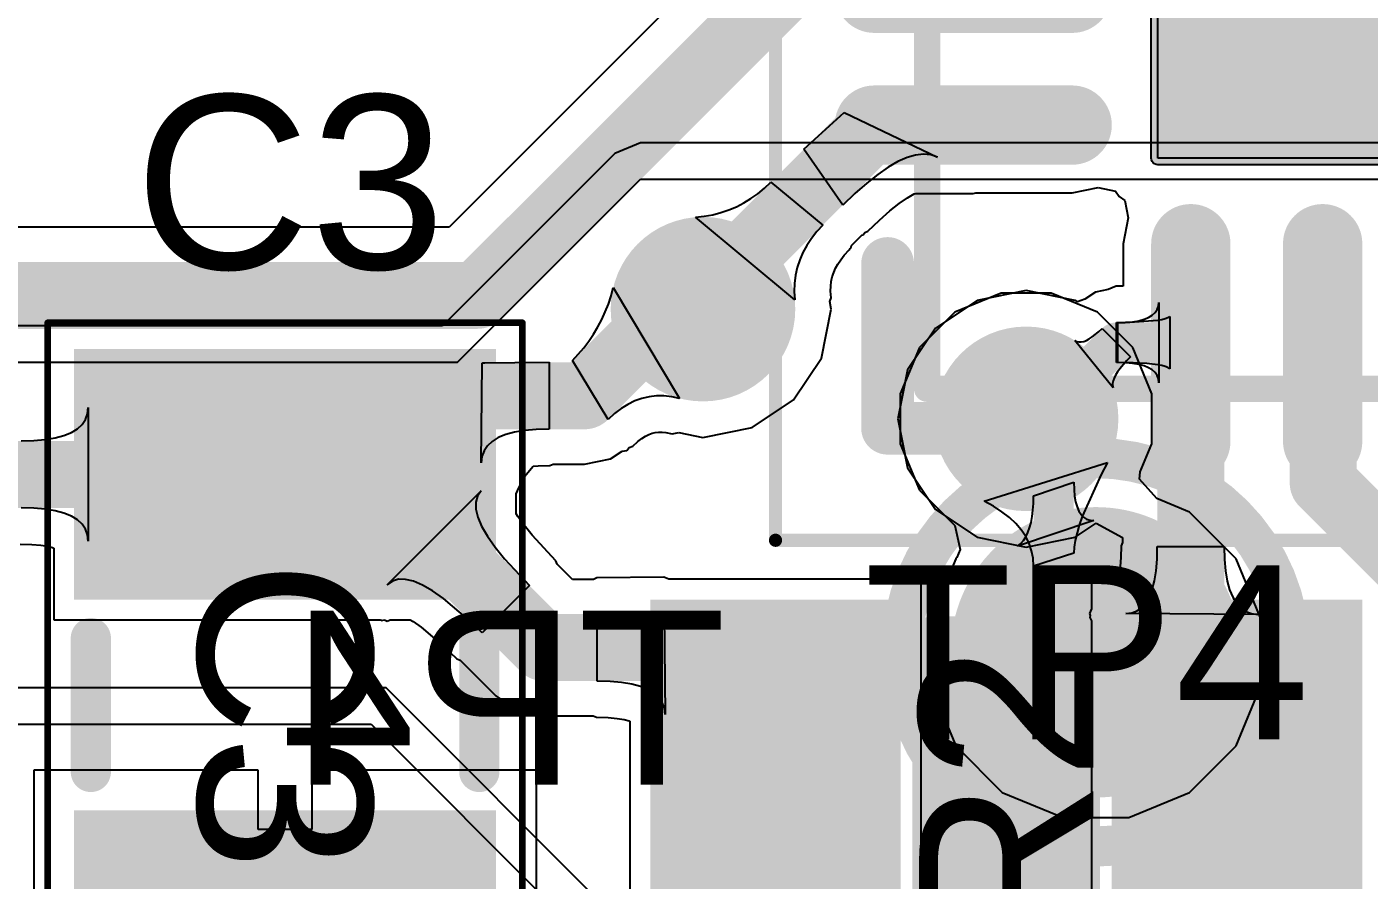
# Model space of a CAD drawing. Header units: inches. Extents: x 1.04 to 3.32, y 2.74 to 3.44.
# Drawn here: x 1.8414 to 2.0418, y 2.9463 to 3.0737 of the extents above; entities that cross this region are included whole.
import ezdxf

# ---------------------------------------------------------------- set-up
doc = ezdxf.new("R2010")
doc.units = ezdxf.units.IN
doc.header["$MEASUREMENT"] = 0
for name, color, linetype in [('Bottom 3D Body', 76, 'Continuous'), ('Bottom Courtyard', 56, 'Continuous'), ('Bottom Layer', 5, 'Continuous'), ('Bottom Overlay', 54, 'Continuous'), ('Bottom Paste', 16, 'Continuous'), ('Bottom Solder', 6, 'Continuous'), ('Mechanical 12', 56, 'Continuous'), ('Top Courtyard', 56, 'Continuous'), ('Top Layer', 1, 'Continuous'), ('Top Overlay', 2, 'Continuous'), ('Top Paste', 8, 'Continuous'), ('Top Solder', 216, 'Continuous'), ('Via Holes', 16, 'Continuous')]:
    doc.layers.add(name, color=color, linetype=linetype)
doc.styles.add('Arial', font='', dxfattribs={"height": 0.2})
doc.styles.get('Arial').set_extended_font_data('Arial')

# ---------------------------------------------------------------- blocks, each defined once
blk = doc.blocks.new('R0805_17')
at = {"layer": 'Top Layer'}
for points in [[(0.02952755, 0.0511811), (0.02952755, 0.0177165), (-0.02952755, 0.0177165), (-0.02952755, 0.0511811)], [(0.02952765, -0.0177165), (0.02952765, -0.0511811), (-0.02952745, -0.0511811), (-0.02952745, -0.0177165)]]:
    blk.add_hatch(color=1, dxfattribs=at).paths.add_polyline_path(points)
at = {"layer": 'Top Overlay'}
blk.add_hatch(color=2, dxfattribs=at).paths.add_polyline_path([(-0.025953, -0.0090008), (0.026047, -0.0090008), (0.026047, 0.0099992), (-0.025953, 0.0099992)])
at = {"layer": 'Top Paste'}
for points in [[(0.02952755, 0.0511811), (0.02952755, 0.0177165), (-0.02952755, 0.0177165), (-0.02952755, 0.0511811)], [(0.02952765, -0.0177165), (0.02952765, -0.0511811), (-0.02952745, -0.0511811), (-0.02952745, -0.0177165)]]:
    blk.add_hatch(color=8, dxfattribs=at).paths.add_polyline_path(points)
at = {"layer": 'Top Solder'}
for points in [[(0.03149605, 0.0531496), (0.03149605, 0.015748), (-0.03149605, 0.015748), (-0.03149605, 0.0531496)], [(0.03149615, -0.015748), (0.03149615, -0.0531496), (-0.03149595, -0.0531496), (-0.03149595, -0.015748)]]:
    blk.add_hatch(color=216, dxfattribs=at).paths.add_polyline_path(points)
at = {"layer": 'Top Overlay'}
for points in [[(0.026, 0.0110001, 0.006, 0.006, 0), (-0.0260001, 0.011, 0.006, 0.006, 0)], [(-0.0260001, 0.011, 0.006, 0.006, 0), (-0.0260001, -0.0110001, 0.006, 0.006, 0)], [(0.026, 0.0110001, 0.006, 0.006, 0), (0.0260001, -0.011, 0.006, 0.006, 0)], [(0.0260001, -0.011, 0.006, 0.006, 0), (-0.0260001, -0.0110001, 0.006, 0.006, 0)]]:
    blk.add_lwpolyline(points, format="xyseb", dxfattribs=at)
for points in [[(-0.0275001, 0.011, 0.003, 0.003, 1), (-0.0245001, 0.011, 0.003, 0.003, 1)], [(-0.0275001, 0.011, 0.003, 0.003, 1), (-0.0245001, 0.011, 0.003, 0.003, 1)], [(0.0245, 0.0110001, 0.003, 0.003, 1), (0.0275, 0.0110001, 0.003, 0.003, 1)], [(0.0245, 0.0110001, 0.003, 0.003, 1), (0.0275, 0.0110001, 0.003, 0.003, 1)], [(-0.0275001, -0.0110001, 0.003, 0.003, 1), (-0.0245001, -0.0110001, 0.003, 0.003, 1)], [(-0.0275001, -0.0110001, 0.003, 0.003, 1), (-0.0245001, -0.0110001, 0.003, 0.003, 1)], [(0.0245001, -0.011, 0.003, 0.003, 1), (0.0275001, -0.011, 0.003, 0.003, 1)], [(0.0245001, -0.011, 0.003, 0.003, 1), (0.0275001, -0.011, 0.003, 0.003, 1)]]:
    blk.add_lwpolyline(points, format="xyseb", close=True, dxfattribs=at)
at = {"layer": 'Mechanical 12', "style": 'Arial'}
blk.add_text('R2', height=0.026, dxfattribs=at).set_placement((-0.0216596, -0.0129958))
blk = doc.blocks.new('TP_B_19')
at = {"layer": 'Bottom Layer'}
h = blk.add_hatch(color=5, dxfattribs=at)
edge = h.paths.add_edge_path()
edge.add_arc((0, 0), 0.019685, 0, 360)
at = {"layer": 'Bottom Paste'}
h = blk.add_hatch(color=16, dxfattribs=at)
edge = h.paths.add_edge_path()
edge.add_arc((0, 0), 0.001685, 0, 360)
at = {"layer": 'Bottom Solder'}
h = blk.add_hatch(color=6, dxfattribs=at)
edge = h.paths.add_edge_path()
edge.add_arc((0, 0), 0.021685, 0, 360)
at = {"layer": 'Bottom Overlay'}
for points in [[(0.029, 0, 0.006, 0.006, 1), (-0.029, 0, 0.006, 0.006, 1)], [(-0.0305, 0, 0.003, 0.003, 1), (-0.0275, 0, 0.003, 0.003, 1)], [(0.0275, 0, 0.003, 0.003, 1), (0.0305, 0, 0.003, 0.003, 1)]]:
    blk.add_lwpolyline(points, format="xyseb", close=True, dxfattribs=at)
at = {"layer": 'Mechanical 12', "style": 'Arial'}
blk.add_text('TP4', height=0.026, rotation=180, dxfattribs=at).set_placement((0.0346554, 0.0129958))
blk = doc.blocks.new('QFN50P500X500X80_HS_29N_CP2102N_32')
at = {"layer": 'Bottom Layer'}
h = blk.add_hatch(color=5, dxfattribs=at)
edge = h.paths.add_edge_path()
edge.add_arc((-0.0433071, -0.0433071), 0.0098425, 0, 360)
at = {"layer": 'Top Layer'}
blk.add_hatch(color=1, dxfattribs=at).paths.add_polyline_path([(-0.0639765, -0.0639765), (-0.0639764, 0.0319882), (-0.0319882, 0.0639764), (0.0639764, 0.0639764), (0.0639764, -0.0639764)])
h = blk.add_hatch(color=1, dxfattribs=at)
edge = h.paths.add_edge_path()
edge.add_arc((-0.0433071, -0.0433071), 0.0098425, 0, 360)
h = blk.add_hatch(color=1, dxfattribs=at)
edge = h.paths.add_edge_path()
edge.add_arc((-0.07677155, -0.0590552), 0.0049212, 270, 450)
edge.add_line((-0.07677155, -0.054134), (-0.10629925, -0.054134))
edge.add_arc((-0.10629925, -0.0590552), 0.0049212, 90, 270)
edge.add_line((-0.10629925, -0.0639764), (-0.07677155, -0.0639764))
h = blk.add_hatch(color=1, dxfattribs=at)
edge = h.paths.add_edge_path()
edge.add_arc((-0.0590551, -0.10629935), 0.0049212, 180, 360)
edge.add_line((-0.0541339, -0.10629935), (-0.0541339, -0.07677165))
edge.add_arc((-0.0590551, -0.07677165), 0.0049212, 0, 180)
edge.add_line((-0.0639763, -0.07677165), (-0.0639763, -0.10629935))
h = blk.add_hatch(color=1, dxfattribs=at)
edge = h.paths.add_edge_path()
edge.add_arc((-0.03937, -0.10629935), 0.0049212, 180, 360)
edge.add_line((-0.0344488, -0.10629935), (-0.0344488, -0.07677165))
edge.add_arc((-0.03937, -0.07677165), 0.0049212, 0, 180)
edge.add_line((-0.0442912, -0.07677165), (-0.0442912, -0.10629935))
at = {"layer": 'Top Paste'}
blk.add_hatch(color=8, dxfattribs=at).paths.add_polyline_path([(-0.0639765, -0.0639765), (-0.0639764, 0.0319882), (-0.0319882, 0.0639764), (0.0639764, 0.0639764), (0.0639764, -0.0639764)])
h = blk.add_hatch(color=8, dxfattribs=at)
edge = h.paths.add_edge_path()
edge.add_arc((-0.07677155, -0.0590552), 0.0049212, 270, 450)
edge.add_line((-0.07677155, -0.054134), (-0.10629925, -0.054134))
edge.add_arc((-0.10629925, -0.0590552), 0.0049212, 90, 270)
edge.add_line((-0.10629925, -0.0639764), (-0.07677155, -0.0639764))
h = blk.add_hatch(color=8, dxfattribs=at)
edge = h.paths.add_edge_path()
edge.add_arc((-0.0590551, -0.10629935), 0.0049212, 180, 360)
edge.add_line((-0.0541339, -0.10629935), (-0.0541339, -0.07677165))
edge.add_arc((-0.0590551, -0.07677165), 0.0049212, 0, 180)
edge.add_line((-0.0639763, -0.07677165), (-0.0639763, -0.10629935))
h = blk.add_hatch(color=8, dxfattribs=at)
edge = h.paths.add_edge_path()
edge.add_arc((-0.03937, -0.10629935), 0.0049212, 180, 360)
edge.add_line((-0.0344488, -0.10629935), (-0.0344488, -0.07677165))
edge.add_arc((-0.03937, -0.07677165), 0.0049212, 0, 180)
edge.add_line((-0.0442912, -0.07677165), (-0.0442912, -0.10629935))
at = {"layer": 'Top Solder'}
blk.add_hatch(color=216, dxfattribs=at).paths.add_polyline_path([(0.0642374, 0.0649506), (0.0644807, 0.0648499), (0.0646896, 0.0646896), (0.0648499, 0.0644807), (0.0649506, 0.0642374), (0.064985, 0.0639764), (0.064985, -0.0639764), (0.0649506, -0.0642374), (0.0648499, -0.0644807), (0.0646896, -0.0646896), (0.0644807, -0.0648499), (0.0642374, -0.0649506), (0.0639764, -0.064985), (-0.0639765, -0.0649851), (-0.0642375, -0.0649507), (-0.0644808, -0.06485), (-0.0646897, -0.0646897), (-0.06485, -0.0644808), (-0.0649507, -0.0642375), (-0.0649851, -0.0639765), (-0.064985, 0.0319882), (-0.0649507, 0.0322493), (-0.0648916, 0.0323917), (-0.0648499, 0.0324925), (-0.0646896, 0.0327014), (-0.0327014, 0.0646896), (-0.0324925, 0.0648499), (-0.0323205, 0.0649211), (-0.0322493, 0.0649506), (-0.0319882, 0.064985), (0.0639764, 0.064985)])
h = blk.add_hatch(color=216, dxfattribs=at)
edge = h.paths.add_edge_path()
edge.add_arc((-0.07677155, -0.0393701), 0.0059212, 270, 450)
edge.add_line((-0.07677155, -0.0334489), (-0.10629925, -0.0334489))
edge.add_arc((-0.10629925, -0.0393701), 0.0059212, 90, 270)
edge.add_line((-0.10629925, -0.0452913), (-0.07677155, -0.0452913))
h = blk.add_hatch(color=216, dxfattribs=at)
edge = h.paths.add_edge_path()
edge.add_arc((-0.07677155, -0.0590552), 0.0059212, 270, 450)
edge.add_line((-0.07677155, -0.053134), (-0.10629925, -0.053134))
edge.add_arc((-0.10629925, -0.0590552), 0.0059212, 90, 270)
edge.add_line((-0.10629925, -0.0649764), (-0.07677155, -0.0649764))
h = blk.add_hatch(color=216, dxfattribs=at)
edge = h.paths.add_edge_path()
edge.add_arc((-0.0590551, -0.10629935), 0.0059212, 180, 360)
edge.add_line((-0.0531339, -0.10629935), (-0.0531339, -0.07677165))
edge.add_arc((-0.0590551, -0.07677165), 0.0059212, 0, 180)
edge.add_line((-0.0649763, -0.07677165), (-0.0649763, -0.10629935))
h = blk.add_hatch(color=216, dxfattribs=at)
edge = h.paths.add_edge_path()
edge.add_arc((-0.03937, -0.10629935), 0.0059212, 180, 360)
edge.add_line((-0.0334488, -0.10629935), (-0.0334488, -0.07677165))
edge.add_arc((-0.03937, -0.07677165), 0.0059212, 0, 180)
edge.add_line((-0.0452912, -0.07677165), (-0.0452912, -0.10629935))
at = {"layer": 'Via Holes'}
h = blk.add_hatch(color=7, dxfattribs=at)
edge = h.paths.add_edge_path()
edge.add_arc((-0.0433071, -0.0433071), 0.003937, 0, 360)
at = {"layer": 'Bottom 3D Body'}
for points in [[(-0.121063, -0.121063, 0.0019685, 0.0019685, 0), (-0.121063, 0.121063, 0.0019685, 0.0019685, 0)], [(-0.121063, -0.121063, 0.0019685, 0.0019685, 0), (0.121063, -0.121063, 0.0019685, 0.0019685, 0)]]:
    blk.add_lwpolyline(points, format="xyseb", dxfattribs=at)
blk.add_lwpolyline([(-0.1215551, -0.121063, 0.0009842, 0.0009842, 1), (-0.1205709, -0.121063, 0.0009842, 0.0009842, 1)], format="xyseb", close=True, dxfattribs=at)
blk.add_lwpolyline([(-0.1215551, -0.121063, 0.0009842, 0.0009842, 1), (-0.1205709, -0.121063, 0.0009842, 0.0009842, 1)], format="xyseb", close=True, dxfattribs=at)
at = {"layer": 'Bottom Courtyard'}
for points in [[(-0.0984252, -0.0984252, 0.003937, 0.003937, 0), (-0.0984252, 0.0984252, 0.003937, 0.003937, 0)], [(-0.0984252, -0.0984252, 0.003937, 0.003937, 0), (0.0984252, -0.0984252, 0.003937, 0.003937, 0)]]:
    blk.add_lwpolyline(points, format="xyseb", dxfattribs=at)
blk.add_lwpolyline([(-0.0994094, -0.0984252, 0.0019685, 0.0019685, 1), (-0.097441, -0.0984252, 0.0019685, 0.0019685, 1)], format="xyseb", close=True, dxfattribs=at)
blk.add_lwpolyline([(-0.0994094, -0.0984252, 0.0019685, 0.0019685, 1), (-0.097441, -0.0984252, 0.0019685, 0.0019685, 1)], format="xyseb", close=True, dxfattribs=at)
at = {"layer": 'Top Layer'}
for p, q in [((-0.0639765, -0.0639765), (-0.0639764, 0.0319882)), ((0.0639764, -0.0639764), (-0.0639765, -0.0639765))]:
    blk.add_line(p, q, dxfattribs=at)
at = {"layer": 'Top Overlay'}
for points in [[(-0.1043307, -0.1043307, 0.007874, 0.007874, 0), (-0.1043307, -0.0797244, 0.007874, 0.007874, 0)], [(-0.1043307, -0.1043307, 0.007874, 0.007874, 0), (-0.0797244, -0.1043307, 0.007874, 0.007874, 0)]]:
    blk.add_lwpolyline(points, format="xyseb", dxfattribs=at)
for points in [[(-0.1062992, -0.0797244, 0.003937, 0.003937, 1), (-0.1023622, -0.0797244, 0.003937, 0.003937, 1)], [(-0.1062992, -0.1043307, 0.003937, 0.003937, 1), (-0.1023622, -0.1043307, 0.003937, 0.003937, 1)], [(-0.1062992, -0.1043307, 0.003937, 0.003937, 1), (-0.1023622, -0.1043307, 0.003937, 0.003937, 1)], [(-0.0816929, -0.1043307, 0.003937, 0.003937, 1), (-0.0777559, -0.1043307, 0.003937, 0.003937, 1)]]:
    blk.add_lwpolyline(points, format="xyseb", close=True, dxfattribs=at)
at = {"layer": 'Top Paste'}
for p, q in [((-0.0639765, -0.0639765), (-0.0639764, 0.0319882)), ((0.0639764, -0.0639764), (-0.0639765, -0.0639765))]:
    blk.add_line(p, q, dxfattribs=at)
at = {"layer": 'Top Solder'}
for p, q in [((-0.0649851, -0.0639765), (-0.064985, 0.0319882)), ((-0.0649507, -0.0642375), (-0.0649851, -0.0639765)), ((-0.06485, -0.0644808), (-0.0649507, -0.0642375)), ((-0.0646897, -0.0646897), (-0.06485, -0.0644808)), ((-0.0644808, -0.06485), (-0.0646897, -0.0646897)), ((-0.0642375, -0.0649507), (-0.0644808, -0.06485)), ((-0.0639765, -0.0649851), (-0.0642375, -0.0649507)), ((0.0639764, -0.064985), (-0.0639765, -0.0649851))]:
    blk.add_line(p, q, dxfattribs=at)
blk = doc.blocks.new('C0805_46')
at = {"layer": 'Top Layer'}
for points in [[(0.02952755000000001, 0.05118109999999999), (0.02952754999999999, 0.01771649999999999), (-0.02952755000000001, 0.01771650000000001), (-0.02952754999999999, 0.05118110000000001)], [(0.02952755000000001, -0.01771650000000001), (0.02952754999999999, -0.05118110000000001), (-0.02952755000000001, -0.05118109999999999), (-0.02952754999999999, -0.01771649999999999)]]:
    blk.add_hatch(color=1, dxfattribs=at).paths.add_polyline_path(points)
at = {"layer": 'Top Paste'}
for points in [[(0.02952755000000001, 0.05118109999999999), (0.02952754999999999, 0.01771649999999999), (-0.02952755000000001, 0.01771650000000001), (-0.02952754999999999, 0.05118110000000001)], [(0.02952755000000001, -0.01771650000000001), (0.02952754999999999, -0.05118110000000001), (-0.02952755000000001, -0.05118109999999999), (-0.02952754999999999, -0.01771649999999999)]]:
    blk.add_hatch(color=8, dxfattribs=at).paths.add_polyline_path(points)
at = {"layer": 'Top Solder'}
for points in [[(0.03149605, 0.0531496), (0.03149604999999999, 0.01574799999999999), (-0.03149605, 0.01574800000000001), (-0.03149604999999999, 0.0531496)], [(0.03149605, -0.01574800000000001), (0.03149604999999999, -0.0531496), (-0.03149605, -0.0531496), (-0.03149604999999999, -0.01574799999999999)]]:
    blk.add_hatch(color=216, dxfattribs=at).paths.add_polyline_path(points)
at = {"layer": 'Top Courtyard'}
for points in [[(-0.0354331, -0.0570866, 0.001, 0.001, 0), (-0.0354331, 0.0570866, 0.001, 0.001, 0)], [(-0.0354331, 0.0570866, 0.001, 0.001, 0), (0.0354331, 0.0570866, 0.001, 0.001, 0)], [(0.0354331, -0.0570866, 0.001, 0.001, 0), (0.0354331, 0.0570866, 0.001, 0.001, 0)], [(-0.0354331, -0.0570866, 0.001, 0.001, 0), (0.0354331, -0.0570866, 0.001, 0.001, 0)]]:
    blk.add_lwpolyline(points, format="xyseb", dxfattribs=at)
for points in [[(-0.0356831, 0.0570866, 0.0005, 0.0005, 1), (-0.0351831, 0.0570866, 0.0005, 0.0005, 1)], [(-0.0356831, 0.0570866, 0.0005, 0.0005, 1), (-0.0351831, 0.0570866, 0.0005, 0.0005, 1)], [(0.0351831, 0.0570866, 0.0005, 0.0005, 1), (0.0356831, 0.0570866, 0.0005, 0.0005, 1)], [(0.0351831, 0.0570866, 0.0005, 0.0005, 1), (0.0356831, 0.0570866, 0.0005, 0.0005, 1)], [(-0.0356831, -0.0570866, 0.0005, 0.0005, 1), (-0.0351831, -0.0570866, 0.0005, 0.0005, 1)], [(-0.0356831, -0.0570866, 0.0005, 0.0005, 1), (-0.0351831, -0.0570866, 0.0005, 0.0005, 1)], [(0.0351831, -0.0570866, 0.0005, 0.0005, 1), (0.0356831, -0.0570866, 0.0005, 0.0005, 1)], [(0.0351831, -0.0570866, 0.0005, 0.0005, 1), (0.0356831, -0.0570866, 0.0005, 0.0005, 1)]]:
    blk.add_lwpolyline(points, format="xyseb", close=True, dxfattribs=at)
at = {"layer": 'Top Overlay'}
for points in [[(-0.029, -0.01, 0.006, 0.006, 0), (-0.029, 0.01, 0.006, 0.006, 0)], [(0.029, 0.0100001, 0.006, 0.006, 0), (0.0290001, -0.01, 0.006, 0.006, 0)]]:
    blk.add_lwpolyline(points, format="xyseb", dxfattribs=at)
for points in [[(-0.0305, 0.01, 0.003, 0.003, 1), (-0.0275, 0.01, 0.003, 0.003, 1)], [(0.0275, 0.0100001, 0.003, 0.003, 1), (0.0305, 0.0100001, 0.003, 0.003, 1)], [(-0.0305, -0.01, 0.003, 0.003, 1), (-0.0275, -0.01, 0.003, 0.003, 1)], [(0.0275001, -0.01, 0.003, 0.003, 1), (0.0305001, -0.01, 0.003, 0.003, 1)]]:
    blk.add_lwpolyline(points, format="xyseb", close=True, dxfattribs=at)
at = {"layer": 'Mechanical 12', "style": 'Arial'}
blk.add_text('C3', height=0.026, rotation=270, dxfattribs=at).set_placement((-0.0129958, 0.0216596))

msp = doc.modelspace()

# ---------------------------------------------------------------- hatches: boundary and pattern name
at = {"layer": 'Bottom Layer'}
h = msp.add_hatch(color=5, dxfattribs=at)
edge = h.paths.add_edge_path()
edge.add_arc((1.9423196, 3.0315644), 0.0137795, 0, 360)
h = msp.add_hatch(color=5, dxfattribs=at)
edge = h.paths.add_edge_path()
edge.add_arc((1.9905638, 3.0151852), 0.0137795, 0, 360)
at = {"layer": 'Top Layer'}
h = msp.add_hatch(color=1, dxfattribs=at)
edge = h.paths.add_edge_path()
edge.add_arc((1.9423196, 3.0315644), 0.0137795, 0, 360)
h = msp.add_hatch(color=1, dxfattribs=at)
edge = h.paths.add_edge_path()
edge.add_arc((1.9905638, 3.0151852), 0.0137795, 0, 360)
at = {"layer": 'Via Holes'}
h = msp.add_hatch(color=7, dxfattribs=at)
edge = h.paths.add_edge_path()
edge.add_arc((1.9423196, 3.0315644), 0.007874, 0, 360)
h = msp.add_hatch(color=7, dxfattribs=at)
edge = h.paths.add_edge_path()
edge.add_arc((1.9905638, 3.0151852), 0.007874, 0, 360)

# ---------------------------------------------------------------- linework, layer by layer
at = {"layer": 'Bottom Layer'}
for p, q in [((1.9329999, 3.056412), (1.929173, 3.0548269)), ((2.139588, 3.056412), (1.9329999, 3.056412)), ((1.9291729, 3.0548267), (1.9034196, 3.0290734)), ((1.929173, 3.0548269), (1.9291729, 3.0548267)), ((1.9056614, 3.0236614), (1.9329999, 3.051)), ((1.9329999, 3.051), (2.145, 3.051)), ((1.9868283, 3.0339647), (1.9799261, 3.0311057)), ((1.9942993, 3.0339647), (1.9868283, 3.0339647)), ((2.0012015, 3.0311057), (1.9942993, 3.0339647)), ((1.9799261, 3.0311057), (1.9746433, 3.0258229)), ((2.0064843, 3.0258229), (2.0012015, 3.0311057)), ((1.9034196, 3.0290734), (1.5345803, 3.0290734)), ((1.9746433, 3.0258229), (1.9717843, 3.0189207)), ((2.0093433, 3.0189207), (2.0064843, 3.0258229)), ((1.5323386, 3.0236614), (1.9056614, 3.0236614)), ((1.9717843, 3.0189207), (1.9717843, 3.0114497)), ((2.0093433, 3.0114497), (2.0093433, 3.0189207)), ((1.9717843, 3.0114497), (1.9746433, 3.0045475)), ((2.0076058, 3.007255), (2.0093433, 3.0114497)), ((1.9843064, 3.0029084), (2.002713, 3.0086835)), ((2.002713, 3.0086835), (2.0017584, 3.006858)), ((2.0017584, 3.006858), (1.9989449, 3.0005993)), ((2.00751, 3.0061778), (2.0076058, 3.007255)), ((1.9746433, 3.0045475), (1.979926, 2.9992648)), ((1.9916889, 3.0036671), (1.9976889, 3.0057223)), ((1.9976889, 3.0057223), (1.9977187, 3.0046261)), ((1.9977187, 3.0046261), (1.9978083, 3.0036463)), ((2.0100906, 3.0032619), (2.00751, 3.0061778)), ((1.9857091, 3.0021338), (1.9843064, 3.0029084)), ((1.9915935, 3.0015272), (1.991665, 3.0025573)), ((1.991665, 3.0025573), (1.9916889, 3.0036671)), ((1.9978083, 3.0036463), (1.9979575, 3.0027829)), ((1.9979575, 3.0027829), (1.9981664, 3.0020358)), ((2.0149672, 3.0012419), (2.0100906, 3.0032619)), ((1.9869641, 3.0013153), (1.9857091, 3.0021338)), ((1.9880715, 3.0004528), (1.9869641, 3.0013153)), ((1.9890312, 2.9995463), (1.9880715, 3.0004528)), ((1.9913072, 2.9997066), (1.9914742, 3.000577)), ((1.9914742, 3.000577), (1.9915935, 3.0015272)), ((1.9981664, 3.0020358), (1.998435, 3.0014052)), ((1.998435, 3.0014052), (1.9987633, 3.0008909)), ((1.9989449, 3.0005993), (1.9984928, 2.9992954)), ((1.9987633, 3.0008909), (1.9991513, 3.000493)), ((1.9991513, 3.000493), (1.999599, 3.0002115)), ((2.0219112, 2.9942979), (2.0149672, 3.0012419)), ((1.979926, 2.9992648), (1.9807062, 2.9956712)), ((1.9898433, 2.9985958), (1.9890312, 2.9995463)), ((2.0006734, 2.9999976), (1.9893036, 2.9961599)), ((1.9905077, 2.9976014), (1.9898433, 2.9985958)), ((1.9908302, 2.9982051), (1.9910926, 2.998916)), ((1.9910926, 2.998916), (1.9913072, 2.9997066)), ((1.9984928, 2.9992954), (1.9978899, 2.9970006)), ((1.999599, 3.0002115), (2.0001063, 3.0000464)), ((2.0001063, 3.0000464), (2.0006734, 2.9999976)), ((1.9893036, 2.9961599), (1.9897568, 2.9965515)), ((1.9897568, 2.9965515), (1.9901623, 2.9970229)), ((1.9901623, 2.9970229), (1.9905201, 2.9975741)), ((1.9910245, 2.996563), (1.9905077, 2.9976014)), ((1.9905201, 2.9975741), (1.9908302, 2.9982051)), ((1.9913936, 2.9954806), (1.9910245, 2.996563)), ((1.9978899, 2.9970006), (1.9977391, 2.9960096)), ((1.9800574, 2.9942979), (1.9762993, 2.9852252)), ((1.9802359, 2.9944764), (1.9800574, 2.9942979)), ((1.9807062, 2.9956712), (1.9802359, 2.9944764)), ((1.9916151, 2.9943543), (1.9913936, 2.9954806)), ((1.9916889, 2.9931839), (1.9916151, 2.9943543)), ((1.9976889, 2.995123), (1.9916889, 2.9931839)), ((1.9977391, 2.9960096), (1.9976889, 2.995123)), ((2.0256693, 2.9852252), (2.0219112, 2.9942979)), ((1.9762993, 2.9852252), (1.9762993, 2.9754048)), ((2.0256693, 2.9754048), (2.0256693, 2.9852252)), ((1.895, 2.975), (1.6975715, 2.9749999)), ((2.015, 2.855), (1.895, 2.975)), ((1.9762993, 2.9754048), (1.9800574, 2.9663321)), ((2.0219112, 2.9663321), (2.0256693, 2.9754048)), ((1.7576317, 2.9695879), (1.8927583, 2.969588)), ((1.8927583, 2.969588), (2.0111731, 2.8511731)), ((1.9800574, 2.9663321), (1.9870014, 2.9593881)), ((2.0149672, 2.9593881), (2.0219112, 2.9663321)), ((1.9870014, 2.9593881), (1.9960741, 2.95563)), ((2.0058945, 2.95563), (2.0149672, 2.9593881)), ((1.9960741, 2.95563), (2.0058945, 2.95563))]:
    msp.add_line(p, q, dxfattribs=at)
for points in [[(1.9905638, 3.0151852, 0.006, 0.006, 0), (1.9946889, 3.0110601, 0.006, 0.006, 0)], [(1.9946889, 2.9866104, 0.006, 0.006, 0), (1.9946889, 3.0110601, 0.006, 0.006, 0)], [(1.9946889, 2.9866104, 0.006, 0.006, 0), (2.0009843, 2.980315, 0.006, 0.006, 0)]]:
    msp.add_lwpolyline(points, format="xyseb", dxfattribs=at)
for points in [[(1.9890638, 3.0151852, 0.003, 0.003, 1), (1.9920638, 3.0151852, 0.003, 0.003, 1)], [(1.9931889, 3.0110601, 0.003, 0.003, 1), (1.9961889, 3.0110601, 0.003, 0.003, 1)], [(1.9931889, 3.0110601, 0.003, 0.003, 1), (1.9961889, 3.0110601, 0.003, 0.003, 1)], [(1.9931889, 2.9866104, 0.003, 0.003, 1), (1.9961889, 2.9866104, 0.003, 0.003, 1)], [(1.9931889, 2.9866104, 0.003, 0.003, 1), (1.9961889, 2.9866104, 0.003, 0.003, 1)], [(1.9994843, 2.980315, 0.003, 0.003, 1), (2.0024843, 2.980315, 0.003, 0.003, 1)]]:
    msp.add_lwpolyline(points, format="xyseb", close=True, dxfattribs=at)
at = {"layer": 'Top Layer'}
for p, q in [((1.9465307, 3.0859499), (1.9043989, 3.0438181)), ((1.9573808, 3.0554456), (1.9633907, 3.0609286)), ((1.9633907, 3.0609286), (1.9773176, 3.0542799)), ((1.9631755, 3.0470888), (1.9573808, 3.0554456)), ((1.9740688, 3.0545761), (1.9727965, 3.0542075)), ((1.9752464, 3.054711), (1.9740688, 3.0545761)), ((1.9763293, 3.0546123), (1.9752464, 3.054711)), ((1.9773176, 3.0542799), (1.9763293, 3.0546123)), ((1.9699681, 3.0527693), (1.9684119, 3.0516997)), ((1.9714296, 3.0536052), (1.9699681, 3.0527693)), ((1.9727965, 3.0542075), (1.9714296, 3.0536052)), ((1.9514956, 3.0496112), (1.9524513, 3.0505068)), ((1.9524513, 3.0505068), (1.9602034, 3.0441167)), ((1.9667611, 3.0503964), (1.9650156, 3.0488594)), ((1.9684119, 3.0516997), (1.9667611, 3.0503964)), ((1.949473, 3.0480701), (1.9505028, 3.048799)), ((1.9505028, 3.048799), (1.9514956, 3.0496112)), ((1.9650156, 3.0488594), (1.9631755, 3.0470888)), ((1.9728493, 3.0481825), (1.9738709, 3.0487668)), ((1.9738709, 3.0487668), (1.9740807, 3.0488593)), ((1.9740807, 3.0488593), (1.9826772, 3.0488593)), ((1.9826772, 3.0488593), (1.9830809, 3.0489396)), ((1.9830809, 3.0489396), (1.997441, 3.0489396)), ((1.997441, 3.0489396), (2.001312, 3.0497096)), ((2.001312, 3.0497096), (2.0039171, 3.0491914)), ((2.0039171, 3.0491914), (2.0044684, 3.0483662)), ((2.0044684, 3.0483662), (2.0052937, 3.0478148)), ((1.9449832, 3.0459876), (1.9461612, 3.0463832)), ((1.9461612, 3.0463832), (1.9473022, 3.0468622)), ((1.9473022, 3.0468622), (1.9484061, 3.0474245)), ((1.9484061, 3.0474245), (1.949473, 3.0480701)), ((1.9702293, 3.0462392), (1.9716247, 3.0473409)), ((1.9716247, 3.0473409), (1.9728493, 3.0481825)), ((2.0052937, 3.0478148), (2.0058119, 3.0452097)), ((1.9412268, 3.0453006), (1.942516, 3.0454462)), ((1.9560311, 3.0329317), (1.9412268, 3.0453006)), ((1.942516, 3.0454462), (1.9437681, 3.0456753)), ((1.9437681, 3.0456753), (1.9449832, 3.0459876)), ((1.966928, 3.043189), (1.9686821, 3.0448768)), ((1.9686821, 3.0448768), (1.9702293, 3.0462392)), ((2.0058119, 3.0452097), (2.0050419, 3.0413387)), ((1.9043989, 3.0438181), (1.7536222, 3.0438181)), ((1.9592962, 3.0431394), (1.9584979, 3.0421307)), ((1.9602034, 3.0441167), (1.9592962, 3.0431394)), ((1.9644986, 3.0410638), (1.9660255, 3.0425907)), ((1.9660255, 3.0425907), (1.9662594, 3.0426414)), ((1.9662594, 3.0426414), (1.9665052, 3.0430233)), ((1.9665052, 3.0430233), (1.966928, 3.043189)), ((1.9578085, 3.0410906), (1.9572279, 3.0400192)), ((1.9584979, 3.0421307), (1.9578085, 3.0410906)), ((1.963408, 3.0396141), (1.9641699, 3.0404347)), ((1.9641699, 3.0404347), (1.9642292, 3.0405944)), ((1.9642292, 3.0405944), (1.9643795, 3.0406743)), ((1.9643795, 3.0406743), (1.9644986, 3.0410638)), ((2.0050419, 3.0413387), (2.0050419, 3.0350088)), ((1.9567563, 3.0389164), (1.9563935, 3.0377822)), ((1.9572279, 3.0400192), (1.9567563, 3.0389164)), ((1.9624518, 3.0383001), (1.9628827, 3.0389502)), ((1.9628827, 3.0389502), (1.963408, 3.0396141)), ((1.9561396, 3.0366166), (1.9559946, 3.0354197)), ((1.9563935, 3.0377822), (1.9561396, 3.0366166)), ((1.9614817, 3.0357132), (1.9616267, 3.0363789)), ((1.9616267, 3.0363789), (1.961833, 3.0370236)), ((1.961833, 3.0370236), (1.9621058, 3.0376617)), ((1.9621058, 3.0376617), (1.9624518, 3.0383001)), ((1.9285879, 3.0335433), (1.928923, 3.0347904)), ((1.928923, 3.0347904), (1.9388263, 3.018235)), ((1.9559946, 3.0354197), (1.9559584, 3.0341914)), ((1.961375, 3.0342671), (1.9613971, 3.0350144)), ((1.9613971, 3.0350144), (1.9614817, 3.0357132)), ((1.9905638, 3.0343326), (1.9832364, 3.0328751)), ((1.9978912, 3.0328751), (1.9905638, 3.0343326)), ((2.0028252, 3.0344905), (2.0009162, 3.0341107)), ((2.0040006, 3.0349868), (2.0028252, 3.0344905)), ((2.0042563, 3.0349885), (2.0040006, 3.0349868)), ((2.0050419, 3.0350088), (2.0042563, 3.0349885)), ((1.927734, 3.0311533), (1.9281915, 3.0323309)), ((1.9281915, 3.0323309), (1.9285879, 3.0335433)), ((1.9559584, 3.0341914), (1.9560311, 3.0329317)), ((1.9612425, 3.0326931), (1.9614341, 3.0332435)), ((1.961467, 3.0315644), (1.9612425, 3.0326931)), ((1.9614341, 3.0332435), (1.961375, 3.0342671)), ((1.9832364, 3.0328751), (1.9770245, 3.0287245)), ((1.99825, 3.0326354), (1.9978912, 3.0328751)), ((1.9993459, 3.0330615), (1.99825, 3.0326354)), ((2.0009162, 3.0341107), (1.9993459, 3.0330615)), ((2.010321, 3.0320049), (2.0103822, 3.0325749)), ((2.0103822, 3.0325749), (2.0103822, 3.0205749)), ((1.9272152, 3.0300105), (1.927734, 3.0311533)), ((1.9600095, 3.024237), (1.961467, 3.0315644)), ((2.008179, 3.0300549), (2.0088522, 3.0303249)), ((2.0088522, 3.0303249), (2.009403, 3.0306549)), ((2.009403, 3.0306549), (2.0098314, 3.0310449)), ((2.0098314, 3.0310449), (2.0101374, 3.0314949)), ((2.0101374, 3.0314949), (2.010321, 3.0320049)), ((2.011749, 3.030306), (2.0120318, 3.0304775)), ((2.0120318, 3.0304775), (2.0120318, 3.0226723)), ((1.9259939, 3.0278292), (1.9266351, 3.0289025)), ((1.9266351, 3.0289025), (1.9272152, 3.0300105)), ((1.9770245, 3.0287245), (1.9728739, 3.0225126)), ((2.0013933, 3.0281956), (2.0019163, 3.0286962)), ((2.0019163, 3.0286962), (2.0061589, 3.0244536)), ((2.0040376, 3.0295749), (2.0053537, 3.0295839)), ((2.0040376, 3.0235749), (2.0040376, 3.0295749)), ((2.0042622, 3.0295749), (2.005425, 3.0296049)), ((2.0042622, 3.0235749), (2.0042622, 3.0295749)), ((2.0053537, 3.0295839), (2.0102118, 3.0298998)), ((2.005425, 3.0296049), (2.0064654, 3.0296949)), ((2.0064654, 3.0296949), (2.0073834, 3.0298449)), ((2.0073834, 3.0298449), (2.008179, 3.0300549)), ((2.0102118, 3.0298998), (2.010839, 3.0300172)), ((2.010839, 3.0300172), (2.0113514, 3.0301525)), ((2.0113514, 3.0301525), (2.011749, 3.030306)), ((1.9245276, 3.025787), (1.9252914, 3.0267907)), ((1.9252914, 3.0267907), (1.9259939, 3.0278292)), ((2.0035385, 3.0198255), (1.9978573, 3.0268763)), ((1.9978573, 3.0268763), (1.9981461, 3.0267396)), ((1.9981461, 3.0267396), (1.9984609, 3.0266738)), ((1.9984609, 3.0266738), (1.9988017, 3.0266788)), ((1.9988017, 3.0266788), (1.9991686, 3.0267546)), ((1.9991686, 3.0267546), (1.9995615, 3.0269012)), ((1.9995615, 3.0269012), (1.9999804, 3.0271186)), ((1.9999804, 3.0271186), (2.0004253, 3.0274068)), ((2.0004253, 3.0274068), (2.0008963, 3.0277658)), ((2.0008963, 3.0277658), (2.0013933, 3.0281956)), ((1.9228165, 3.0238839), (1.9237027, 3.0248181)), ((1.9237027, 3.0248181), (1.9245276, 3.025787)), ((2.0061589, 3.0244536), (2.0055658, 3.0238404)), ((1.9092088, 3.0086222), (1.9093288, 3.0235022)), ((1.9093288, 3.0235022), (1.9094288, 3.023525)), ((1.9094288, 3.023525), (1.9097288, 3.0235454)), ((1.9097288, 3.0235454), (1.9142288, 3.0236114)), ((1.9142288, 3.0236114), (1.9193288, 3.0236222)), ((1.9193288, 3.0236222), (1.9193288, 3.0136222)), ((1.9281614, 3.0150867), (1.9228165, 3.0238839)), ((1.9558589, 3.0180251), (1.9600095, 3.024237)), ((1.9728739, 3.0225126), (1.9714164, 3.0151852)), ((2.0065549, 3.0235388), (2.0040376, 3.0235749)), ((2.0046004, 3.0227144), (2.004228, 3.0222014)), ((2.005425, 3.0235449), (2.0042622, 3.0235749)), ((2.0055658, 3.0238404), (2.0046004, 3.0227144)), ((2.0064654, 3.0234549), (2.005425, 3.0235449)), ((2.0073834, 3.0233049), (2.0064654, 3.0234549)), ((2.008613, 3.0234305), (2.0065549, 3.0235388)), ((2.008179, 3.0230949), (2.0073834, 3.0233049)), ((2.0088522, 3.0228249), (2.008179, 3.0230949)), ((2.0102118, 3.02325), (2.008613, 3.0234305)), ((2.009403, 3.0224949), (2.0088522, 3.0228249)), ((2.0098314, 3.0221049), (2.009403, 3.0224949)), ((2.010839, 3.0231326), (2.0102118, 3.02325)), ((2.0113514, 3.0229973), (2.010839, 3.0231326)), ((2.011749, 3.0228438), (2.0113514, 3.0229973)), ((2.0120318, 3.0226723), (2.011749, 3.0228438)), ((2.0034741, 3.0204839), (2.0034695, 3.020138)), ((2.0035522, 3.0208631), (2.0034741, 3.0204839)), ((2.0037039, 3.0212758), (2.0035522, 3.0208631)), ((2.0039292, 3.0217219), (2.0037039, 3.0212758)), ((2.004228, 3.0222014), (2.0039292, 3.0217219)), ((2.0101374, 3.0216549), (2.0098314, 3.0221049)), ((2.010321, 3.0211449), (2.0101374, 3.0216549)), ((2.0103822, 3.0205749), (2.010321, 3.0211449)), ((1.9342612, 3.0184805), (1.9331822, 3.0182283)), ((1.9353651, 3.0186072), (1.9342612, 3.0184805)), ((1.9364939, 3.0186085), (1.9353651, 3.0186072)), ((1.9376476, 3.0184845), (1.9364939, 3.0186085)), ((1.9388263, 3.018235), (1.9376476, 3.0184845)), ((2.0034695, 3.020138), (2.0035385, 3.0198255)), ((1.8504138, 3.0159399), (1.8505138, 3.0168899)), ((1.8505138, 3.0168899), (1.8505138, 2.9968899)), ((1.930095, 3.0167195), (1.9291157, 3.0159658)), ((1.9310991, 3.0173479), (1.930095, 3.0167195)), ((1.9321282, 3.0178508), (1.9310991, 3.0173479)), ((1.9331822, 3.0182283), (1.9321282, 3.0178508)), ((1.949647, 3.0138745), (1.9558589, 3.0180251)), ((1.8489138, 3.0136899), (1.8496138, 3.0143399)), ((1.8496138, 3.0143399), (1.8501138, 3.0150899)), ((1.8501138, 3.0150899), (1.8504138, 3.0159399)), ((1.9291157, 3.0159658), (1.9281614, 3.0150867)), ((1.9714164, 3.0151852), (1.9728739, 3.0078578)), ((1.8441138, 3.0120899), (1.8456138, 3.0123399)), ((1.8456138, 3.0123399), (1.8469138, 3.0126899)), ((1.8469138, 3.0126899), (1.8480138, 3.0131399)), ((1.8480138, 3.0131399), (1.8489138, 3.0136899)), ((1.911759, 3.0123722), (1.9108474, 3.0118222)), ((1.9128714, 3.0128222), (1.911759, 3.0123722)), ((1.9141845, 3.0131722), (1.9128714, 3.0128222)), ((1.9156985, 3.0134222), (1.9141845, 3.0131722)), ((1.9174133, 3.0135722), (1.9156985, 3.0134222)), ((1.9193288, 3.0136222), (1.9174133, 3.0135722)), ((1.9331887, 3.0122712), (1.9337292, 3.0126095)), ((1.9337292, 3.0126095), (1.9342354, 3.0128568)), ((1.9342354, 3.0128568), (1.9347153, 3.0130287)), ((1.9347153, 3.0130287), (1.9351891, 3.0131395)), ((1.9351891, 3.0131395), (1.9356777, 3.0131956)), ((1.9356777, 3.0131956), (1.9362071, 3.0131962)), ((1.9362071, 3.0131962), (1.9367957, 3.0131329)), ((1.9367957, 3.0131329), (1.9377056, 3.0129403)), ((1.9377056, 3.0129403), (1.9387299, 3.013131)), ((1.9387299, 3.013131), (1.9423196, 3.012417)), ((1.9423196, 3.012417), (1.949647, 3.0138745)), ((1.8405138, 3.0118899), (1.8424138, 3.0119399)), ((1.8424138, 3.0119399), (1.8441138, 3.0120899)), ((1.9096265, 3.0104222), (1.9093173, 3.0095722)), ((1.9101365, 3.0111722), (1.9096265, 3.0104222)), ((1.9108474, 3.0118222), (1.9101365, 3.0111722)), ((1.9285277, 3.0092024), (1.9302438, 3.0103491)), ((1.9302438, 3.0103491), (1.9309715, 3.0104615)), ((1.9309715, 3.0104615), (1.9313024, 3.0109132)), ((1.9313024, 3.0109132), (1.9318282, 3.0111062)), ((1.9318282, 3.0111062), (1.9326062, 3.0118229)), ((1.9326062, 3.0118229), (1.9331887, 3.0122712)), ((1.9093173, 3.0095722), (1.9092088, 3.0086222)), ((1.91947, 3.008212), (1.9199514, 3.0084263)), ((1.9199514, 3.0084263), (1.9246259, 3.0084263)), ((1.9246259, 3.0084263), (1.9285277, 3.0092024)), ((1.9146208, 3.0044196), (1.9156572, 3.0065621)), ((1.9156572, 3.0065621), (1.9169879, 3.0081023)), ((1.9169879, 3.0081023), (1.9177191, 3.0081663)), ((1.9177191, 3.0081663), (1.91947, 3.008212)), ((1.9728739, 3.0078578), (1.9770245, 3.0016459)), ((1.8951867, 2.9903976), (1.9092088, 3.0044197)), ((1.9092088, 3.0044197), (1.9086551, 3.0036527)), ((1.9144488, 3.0040045), (1.9146208, 3.0044196)), ((1.9086551, 3.0036527), (1.9083843, 3.0027419)), ((1.9083843, 3.0027419), (1.9083963, 3.0016872)), ((1.9144488, 3.0010008), (1.9144488, 3.0040045)), ((1.8424138, 3.0018399), (1.8405138, 3.0018899)), ((1.8441138, 3.0016899), (1.8424138, 3.0018399)), ((1.8456138, 3.0014399), (1.8441138, 3.0016899)), ((1.8469138, 3.0010899), (1.8456138, 3.0014399)), ((1.8480138, 3.0006399), (1.8469138, 3.0010899)), ((1.8489138, 3.0000899), (1.8480138, 3.0006399)), ((1.9083963, 3.0016872), (1.9086911, 3.0004887)), ((1.9086911, 3.0004887), (1.9092688, 2.9991464)), ((1.9146949, 3.0005758), (1.9144488, 3.0010008)), ((1.9156017, 2.9992832), (1.9146949, 3.0005758)), ((1.9770245, 3.0016459), (1.9832364, 2.9974953)), ((1.8496138, 2.9994399), (1.8489138, 3.0000899)), ((1.8501138, 2.9986899), (1.8496138, 2.9994399)), ((1.8504138, 2.9978399), (1.8501138, 2.9986899)), ((1.9092688, 2.9991464), (1.9101293, 2.9976603)), ((1.9167948, 2.9977994), (1.9156017, 2.9992832)), ((1.9978912, 2.9974953), (2.0010246, 2.9995889)), ((2.0010246, 2.9995889), (2.0049616, 2.9974845)), ((1.8403714, 2.9964798), (1.8421033, 2.9964342)), ((1.8421033, 2.9964342), (1.8434303, 2.9963171)), ((1.8434303, 2.9963171), (1.8444631, 2.996145)), ((1.8505138, 2.9968899), (1.8504138, 2.9978399)), ((1.9101293, 2.9976603), (1.9112727, 2.9960304)), ((1.9203627, 2.9939636), (1.9167948, 2.9977994)), ((1.9832364, 2.9974953), (1.9905638, 2.9960378)), ((1.9905638, 2.9960378), (1.9978912, 2.9974953)), ((2.0049616, 2.9967183), (2.0047472, 2.996235)), ((2.0049616, 2.9974845), (2.0049616, 2.9967183)), ((1.8444631, 2.996145), (1.8451785, 2.9959524)), ((1.8451785, 2.9959524), (1.8453771, 2.9958711)), ((1.8453771, 2.9958711), (1.8453938, 2.9958404)), ((1.8453938, 2.9958404), (1.8453938, 2.9851576)), ((1.9112727, 2.9960304), (1.9126989, 2.9942566)), ((1.9126989, 2.9942566), (1.9163999, 2.9902776)), ((2.0047039, 2.9944935), (2.0045917, 2.9931473)), ((2.0047472, 2.996235), (2.0047039, 2.9944935)), ((2.0101103, 2.9942006), (2.0101575, 2.9961006)), ((2.0101575, 2.9961006), (2.0201575, 2.9961006)), ((2.0201575, 2.9961006), (2.0202075, 2.9941833)), ((1.9205411, 2.9934846), (1.9203627, 2.9939636)), ((1.9228144, 2.9912113), (1.9205411, 2.9934846)), ((2.0045917, 2.9931473), (2.0044253, 2.9920902)), ((2.0097325, 2.9910006), (2.0099686, 2.9925006)), ((2.0099686, 2.9925006), (2.0101103, 2.9942006)), ((2.0202075, 2.9941833), (2.0203575, 2.9924671)), ((2.0203575, 2.9924671), (2.0206075, 2.9909522)), ((1.8959537, 2.9909513), (1.8951867, 2.9903976)), ((1.8968645, 2.9912221), (1.8959537, 2.9909513)), ((1.8979192, 2.9912101), (1.8968645, 2.9912221)), ((1.8991177, 2.9909153), (1.8979192, 2.9912101)), ((1.90046, 2.9903376), (1.8991177, 2.9909153)), ((1.9019461, 2.9894771), (1.90046, 2.9903376)), ((1.9163999, 2.9902776), (1.9093288, 2.9832065)), ((1.9259824, 2.9912113), (1.9228144, 2.9912113)), ((1.9264913, 2.9914272), (1.9259824, 2.9912113)), ((1.9364914, 2.9915123), (1.9264913, 2.9914272)), ((1.9364929, 2.9915117), (1.9364914, 2.9915123)), ((1.9364943, 2.9915123), (1.9364929, 2.9915117)), ((1.937215, 2.9912205), (1.9364943, 2.9915123)), ((1.974882, 2.9912205), (1.937215, 2.9912205)), ((1.974882, 2.9243386), (1.974882, 2.9912205)), ((2.0041873, 2.9912206), (2.000315, 2.9912206)), ((2.000315, 2.9912206), (2.000315, 2.9868263)), ((2.0042366, 2.9913482), (2.0041873, 2.9912206)), ((2.0044253, 2.9920902), (2.0042366, 2.9913482)), ((2.0094019, 2.9897006), (2.0097325, 2.9910006)), ((2.0206075, 2.9909522), (2.0209575, 2.9896384)), ((1.903576, 2.9883337), (1.9019461, 2.9894771)), ((1.9072674, 2.9851984), (1.903576, 2.9883337)), ((2.0084574, 2.9877006), (2.0089769, 2.9886006)), ((2.0089769, 2.9886006), (2.0094019, 2.9897006)), ((2.0209575, 2.9896384), (2.0214075, 2.9885258)), ((2.0214075, 2.9885258), (2.0219575, 2.9876144)), ((2.000315, 2.9868263), (2.0000231, 2.9861335)), ((2.0063323, 2.9862006), (2.0071351, 2.9865006)), ((2.0071351, 2.9865006), (2.0078435, 2.9870006)), ((2.0078435, 2.9870006), (2.0084574, 2.9877006)), ((2.0219575, 2.9876144), (2.0226075, 2.9869042)), ((2.0226075, 2.9869042), (2.0233575, 2.9863951)), ((2.0233575, 2.9863951), (2.0242075, 2.9860873)), ((1.8453938, 2.9851576), (1.8941572, 2.9851576)), ((1.8941572, 2.9851576), (1.8943238, 2.9850548)), ((1.8943238, 2.9850548), (1.8947578, 2.9851576)), ((1.8947578, 2.9851576), (1.8947712, 2.9851576)), ((1.8947712, 2.9851576), (1.8951867, 2.9849855)), ((1.8951867, 2.9849855), (1.8956022, 2.9851576)), ((1.8956022, 2.9851576), (1.8986056, 2.9851576)), ((1.8986056, 2.9851576), (1.8990306, 2.9849115)), ((1.8990306, 2.9849115), (1.9002634, 2.9840467)), ((1.9093288, 2.9832065), (1.9072674, 2.9851984)), ((1.9265374, 2.9860154), (1.9365374, 2.9861005)), ((1.9265374, 2.9760154), (1.9265374, 2.9860154)), ((1.9365374, 2.9861005), (1.9366574, 2.9710154)), ((2.0000231, 2.9861335), (2.0001495, 2.9858231)), ((2.0001495, 2.9858231), (2.0000563, 2.9855012)), ((2.0000563, 2.9855012), (2.000315, 2.9850318)), ((2.000315, 2.9850318), (2.000315, 2.9221656)), ((2.005435, 2.9861006), (2.0063323, 2.9862006)), ((2.0251575, 2.9859806), (2.005435, 2.9861006)), ((2.0242075, 2.9860873), (2.0251575, 2.9859806)), ((1.9002634, 2.9840467), (1.9036311, 2.9811863)), ((1.9036311, 2.9811863), (1.9055681, 2.9793146)), ((1.9055681, 2.9793146), (1.906071, 2.9791163)), ((1.906071, 2.9791163), (1.9113815, 2.9738058)), ((1.928453, 2.9759654), (1.9265374, 2.9760154)), ((1.9301679, 2.9758154), (1.928453, 2.9759654)), ((1.9316819, 2.9755654), (1.9301679, 2.9758154)), ((1.9329951, 2.9752154), (1.9316819, 2.9755654)), ((1.9341075, 2.9747654), (1.9329951, 2.9752154)), ((1.9350191, 2.9742154), (1.9341075, 2.9747654)), ((1.9357299, 2.9735654), (1.9350191, 2.9742154)), ((1.9113815, 2.9738058), (1.9146893, 2.9715956)), ((1.9362399, 2.9728154), (1.9357299, 2.9735654)), ((1.936549, 2.9719654), (1.9362399, 2.9728154)), ((1.9146893, 2.9715956), (1.9185911, 2.9708195)), ((1.9185911, 2.9708195), (1.9259147, 2.9708195)), ((1.9259147, 2.9708195), (1.9263961, 2.9706052)), ((1.9263961, 2.9706052), (1.9281474, 2.9705595)), ((1.9281474, 2.9705595), (1.92949, 2.970442)), ((1.92949, 2.970442), (1.9305414, 2.9702684)), ((1.9305414, 2.9702684), (1.9312769, 2.9700724)), ((1.9366574, 2.9710154), (1.936549, 2.9719654)), ((1.9312769, 2.9700724), (1.9314174, 2.9700156)), ((1.9314174, 2.9700156), (1.9314173, 2.9226636)), ((1.8759213, 2.9627246), (1.8423938, 2.9627246)), ((1.8423938, 2.9627246), (1.8423938, 2.9419923)), ((1.8759213, 2.9538635), (1.8759213, 2.9627246)), ((1.9174488, 2.9627246), (1.8839213, 2.9627246)), ((1.8839213, 2.9627246), (1.8839213, 2.9538635)), ((1.9174488, 2.9419923), (1.9174488, 2.9627246)), ((1.8839213, 2.9538635), (1.8759213, 2.9538635))]:
    msp.add_line(p, q, dxfattribs=at)
for points in [[(1.9086222, 3.0336222, 0.01, 0.01, 0), (1.9537403, 3.0787403, 0.01, 0.01, 0)], [(1.9423196, 3.033304, 0.01, 0.01, 0), (1.9680708, 3.0590552, 0.01, 0.01, 0)], [(1.9680708, 3.0590552, 0.01, 0.01, 0), (1.9826772, 3.0590552, 0.01, 0.01, 0)], [(1.7536222, 3.0336222, 0.01, 0.01, 0), (1.9086222, 3.0336222, 0.01, 0.01, 0)], [(1.9246259, 3.0186222, 0.01, 0.01, 0), (1.9375681, 3.0315644, 0.01, 0.01, 0)], [(1.9375681, 3.0315644, 0.01, 0.01, 0), (1.9423196, 3.0315644, 0.01, 0.01, 0)], [(1.9423196, 3.0315644, 0.01, 0.01, 0), (1.9423196, 3.033304, 0.01, 0.01, 0)], [(2.0151575, 2.9763782, 0.01, 0.01, 0), (2.0151575, 3.0265749, 0.01, 0.01, 0)], [(2.0348426, 3.0265749, 0.01, 0.01, 0), (2.0349213, 3.0264962, 0.01, 0.01, 0)], [(2.0349213, 3.0056353, 0.01, 0.01, 0), (2.0349213, 3.0264962, 0.01, 0.01, 0)], [(1.9926479, 3.0151852, 0.006, 0.006, 0), (2.0040376, 3.0265749, 0.006, 0.006, 0)], [(2.0040376, 3.0265749, 0.006, 0.006, 0), (2.0151575, 3.0265749, 0.006, 0.006, 0)], [(1.8655512, 3.0084647, 0.01, 0.01, 0), (1.8757087, 3.0186222, 0.01, 0.01, 0)], [(1.8757087, 3.0186222, 0.01, 0.01, 0), (1.9246259, 3.0186222, 0.01, 0.01, 0)], [(1.9905638, 3.0151852, 0.006, 0.006, 0), (1.9926479, 3.0151852, 0.006, 0.006, 0)], [(1.8655512, 3.0084647, 0.01, 0.01, 0), (1.8783465, 3.0084647, 0.01, 0.01, 0)], [(1.7913387, 3.0068899, 0.01, 0.01, 0), (1.8655512, 3.0068899, 0.01, 0.01, 0)], [(1.8799213, 3.0068899, 0.01, 0.01, 0), (1.8927166, 3.0068899, 0.01, 0.01, 0)], [(1.8927166, 3.0068899, 0.01, 0.01, 0), (1.9185911, 2.9810154, 0.01, 0.01, 0)], [(2.0349213, 3.0056353, 0.01, 0.01, 0), (2.0497796, 2.990777, 0.01, 0.01, 0)], [(1.9185911, 2.9810154, 0.01, 0.01, 0), (1.9414174, 2.9810154, 0.01, 0.01, 0)], [(1.9414174, 2.9810154, 0.01, 0.01, 0), (1.9531497, 2.9692831, 0.01, 0.01, 0)], [(2.0151575, 2.9763782, 0.01, 0.01, 0), (2.0226379, 2.9688978, 0.01, 0.01, 0)], [(1.9531497, 2.956693, 0.01, 0.01, 0), (1.9531497, 2.9692831, 0.01, 0.01, 0)], [(2.0226379, 2.8834647, 0.01, 0.01, 0), (2.0226379, 2.9688978, 0.01, 0.01, 0)]]:
    msp.add_lwpolyline(points, format="xyseb", dxfattribs=at)
for points in [[(1.9655708, 3.0590552, 0.005, 0.005, 1), (1.9705708, 3.0590552, 0.005, 0.005, 1)], [(1.9655708, 3.0590552, 0.005, 0.005, 1), (1.9705708, 3.0590552, 0.005, 0.005, 1)], [(1.9801772, 3.0590552, 0.005, 0.005, 1), (1.9851772, 3.0590552, 0.005, 0.005, 1)], [(1.9061222, 3.0336222, 0.005, 0.005, 1), (1.9111222, 3.0336222, 0.005, 0.005, 1)], [(1.9061222, 3.0336222, 0.005, 0.005, 1), (1.9111222, 3.0336222, 0.005, 0.005, 1)], [(1.9350681, 3.0315644, 0.005, 0.005, 1), (1.9400681, 3.0315644, 0.005, 0.005, 1)], [(1.9350681, 3.0315644, 0.005, 0.005, 1), (1.9400681, 3.0315644, 0.005, 0.005, 1)], [(1.9398196, 3.033304, 0.005, 0.005, 1), (1.9448196, 3.033304, 0.005, 0.005, 1)], [(1.9398196, 3.033304, 0.005, 0.005, 1), (1.9448196, 3.033304, 0.005, 0.005, 1)], [(1.9398196, 3.0315644, 0.005, 0.005, 1), (1.9448196, 3.0315644, 0.005, 0.005, 1)], [(1.9398196, 3.0315644, 0.005, 0.005, 1), (1.9448196, 3.0315644, 0.005, 0.005, 1)], [(2.0126575, 3.0265749, 0.005, 0.005, 1), (2.0176575, 3.0265749, 0.005, 0.005, 1)], [(2.0323426, 3.0265749, 0.005, 0.005, 1), (2.0373426, 3.0265749, 0.005, 0.005, 1)], [(2.0324213, 3.0264962, 0.005, 0.005, 1), (2.0374213, 3.0264962, 0.005, 0.005, 1)], [(2.0324213, 3.0264962, 0.005, 0.005, 1), (2.0374213, 3.0264962, 0.005, 0.005, 1)], [(2.0025376, 3.0265749, 0.003, 0.003, 1), (2.0055376, 3.0265749, 0.003, 0.003, 1)], [(2.0025376, 3.0265749, 0.003, 0.003, 1), (2.0055376, 3.0265749, 0.003, 0.003, 1)], [(2.0136575, 3.0265749, 0.003, 0.003, 1), (2.0166575, 3.0265749, 0.003, 0.003, 1)], [(1.8732087, 3.0186222, 0.005, 0.005, 1), (1.8782087, 3.0186222, 0.005, 0.005, 1)], [(1.8732087, 3.0186222, 0.005, 0.005, 1), (1.8782087, 3.0186222, 0.005, 0.005, 1)], [(1.9221259, 3.0186222, 0.005, 0.005, 1), (1.9271259, 3.0186222, 0.005, 0.005, 1)], [(1.9221259, 3.0186222, 0.005, 0.005, 1), (1.9271259, 3.0186222, 0.005, 0.005, 1)], [(1.9890638, 3.0151852, 0.003, 0.003, 1), (1.9920638, 3.0151852, 0.003, 0.003, 1)], [(1.9911479, 3.0151852, 0.003, 0.003, 1), (1.9941479, 3.0151852, 0.003, 0.003, 1)], [(1.9911479, 3.0151852, 0.003, 0.003, 1), (1.9941479, 3.0151852, 0.003, 0.003, 1)], [(1.8630512, 3.0084647, 0.005, 0.005, 1), (1.8680512, 3.0084647, 0.005, 0.005, 1)], [(1.8630512, 3.0084647, 0.005, 0.005, 1), (1.8680512, 3.0084647, 0.005, 0.005, 1)], [(1.8758465, 3.0084647, 0.005, 0.005, 1), (1.8808465, 3.0084647, 0.005, 0.005, 1)], [(1.8630512, 3.0068899, 0.005, 0.005, 1), (1.8680512, 3.0068899, 0.005, 0.005, 1)], [(1.8774213, 3.0068899, 0.005, 0.005, 1), (1.8824213, 3.0068899, 0.005, 0.005, 1)], [(1.8902166, 3.0068899, 0.005, 0.005, 1), (1.8952166, 3.0068899, 0.005, 0.005, 1)], [(1.8902166, 3.0068899, 0.005, 0.005, 1), (1.8952166, 3.0068899, 0.005, 0.005, 1)], [(2.0324213, 3.0056353, 0.005, 0.005, 1), (2.0374213, 3.0056353, 0.005, 0.005, 1)], [(2.0324213, 3.0056353, 0.005, 0.005, 1), (2.0374213, 3.0056353, 0.005, 0.005, 1)], [(1.9160911, 2.9810154, 0.005, 0.005, 1), (1.9210911, 2.9810154, 0.005, 0.005, 1)], [(1.9160911, 2.9810154, 0.005, 0.005, 1), (1.9210911, 2.9810154, 0.005, 0.005, 1)], [(1.9389174, 2.9810154, 0.005, 0.005, 1), (1.9439174, 2.9810154, 0.005, 0.005, 1)], [(1.9389174, 2.9810154, 0.005, 0.005, 1), (1.9439174, 2.9810154, 0.005, 0.005, 1)], [(2.0126575, 2.9763782, 0.005, 0.005, 1), (2.0176575, 2.9763782, 0.005, 0.005, 1)], [(2.0126575, 2.9763782, 0.005, 0.005, 1), (2.0176575, 2.9763782, 0.005, 0.005, 1)], [(1.9506497, 2.9692831, 0.005, 0.005, 1), (1.9556497, 2.9692831, 0.005, 0.005, 1)], [(1.9506497, 2.9692831, 0.005, 0.005, 1), (1.9556497, 2.9692831, 0.005, 0.005, 1)], [(2.0201379, 2.9688978, 0.005, 0.005, 1), (2.0251379, 2.9688978, 0.005, 0.005, 1)], [(2.0201379, 2.9688978, 0.005, 0.005, 1), (2.0251379, 2.9688978, 0.005, 0.005, 1)], [(1.9506497, 2.956693, 0.005, 0.005, 1), (1.9556497, 2.956693, 0.005, 0.005, 1)]]:
    msp.add_lwpolyline(points, format="xyseb", close=True, dxfattribs=at)

# ---------------------------------------------------------------- block references
for name, p in [('QFN50P500X500X80_HS_29N_CP2102N_32', (2.0742126, 3.1181104)), ('C0805_46', (1.8799213, 2.9724411))]:
    msp.add_blockref(name, p)
for name, p, rotation in [('TP_B_19', (2.0009843, 2.980315), 180), ('R0805_17', (1.9875985, 2.956693), 90)]:
    msp.add_blockref(name, p, dxfattribs=dict(rotation=rotation))

# ---------------------------------------------------------------- texts
at = {"layer": 'Bottom Overlay', "style": 'Arial', "text_generation_flag": 2}
msp.add_text('TP4', height=0.026, dxfattribs=at).set_placement((1.9457657, 2.9605555))
at = {"layer": 'Top Overlay', "style": 'Arial'}
msp.add_text('C3', height=0.026, dxfattribs=at).set_placement((1.8574507, 3.0375555))

doc.saveas('drawing.dxf')
